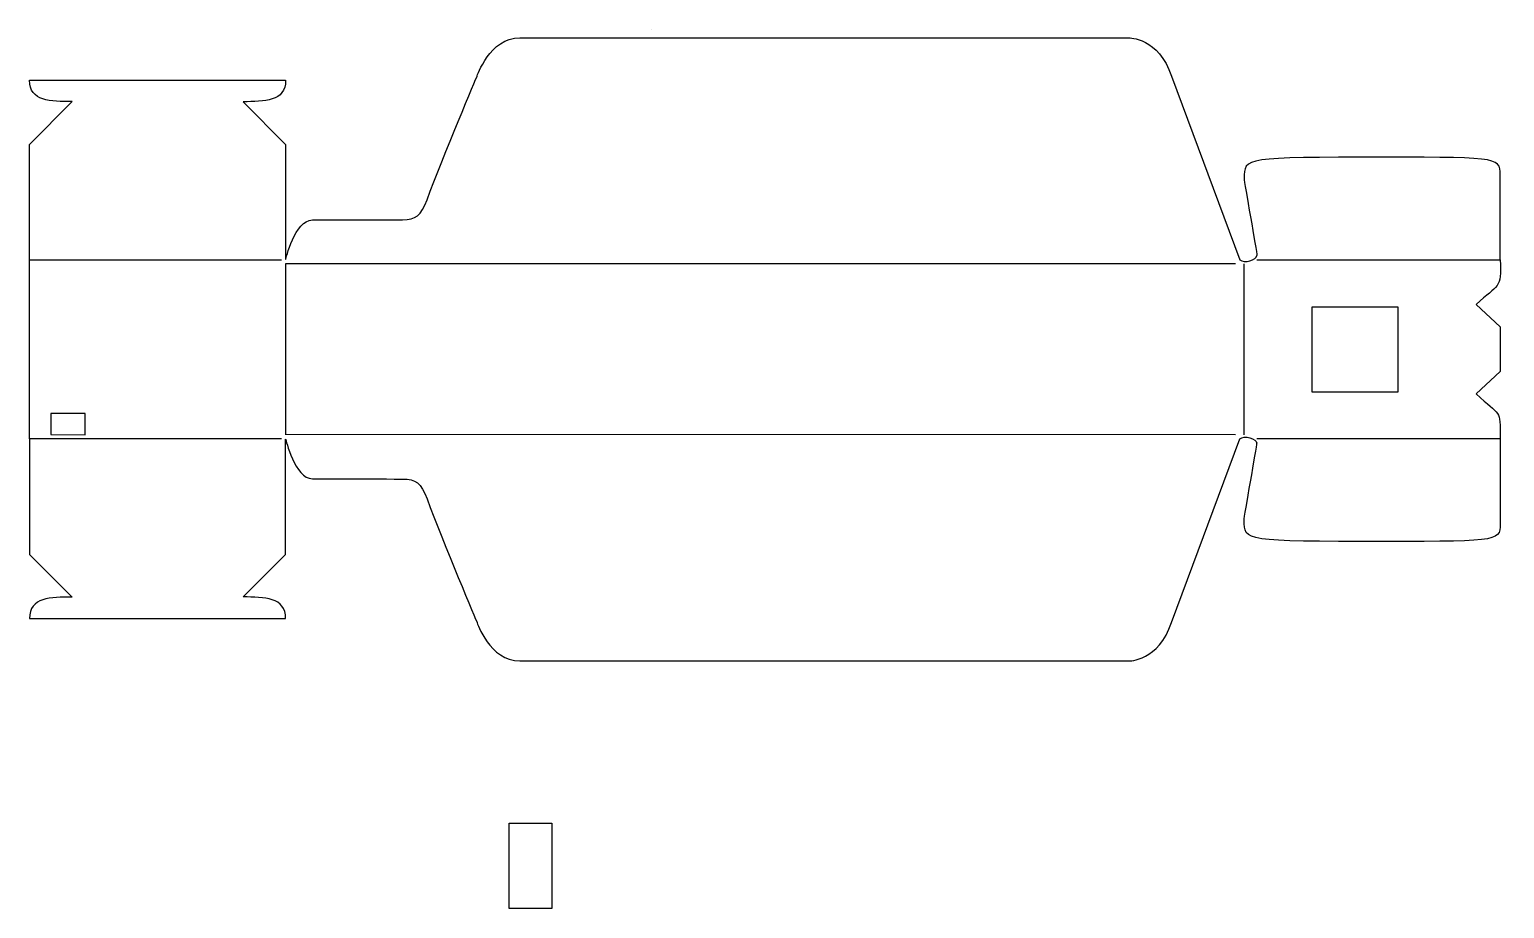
# Model space of a CAD drawing. Extents: x 0.6 to 11.5, y 1.9 to 8.4.
import ezdxf

# ---------------------------------------------------------------- set-up
doc = ezdxf.new("R2010")
doc.units = 0
doc.layers.get('0').update_dxf_attribs({"linetype": 'CONTINUOUS'})

msp = doc.modelspace()

# ---------------------------------------------------------------- linework, layer by layer
at = {"color": 1}
for points in [[(5.176678, 8.3704), (5.176156, 8.3704)], [(0.587574, 7.995787), (0.90254, 7.995787), (2.162829, 7.995787), (2.477351, 7.995787)], [(9.012822, 8.026032), (9.516756, 6.671698)], [(0.587563, 6.671698), (0.587585, 7.522887), (0.588018, 7.522887), (0.90254, 7.838321)], [(2.162829, 7.83741), (2.477351, 7.522887), (2.477351, 6.672498)], [(0.587563, 5.348856), (0.587563, 6.671722)], [(11.260293, 6.341394), (11.438071, 6.176398), (11.438071, 6.011402), (11.438071, 5.846406), (11.260293, 5.68141)], [(0.587563, 5.348856), (0.587585, 4.497667), (0.588018, 4.497667), (0.90254, 4.182233)], [(2.162829, 4.183144), (2.477351, 4.497667), (2.477351, 5.348056)], [(2.477361, 5.380744), (2.477338, 5.380744)], [(9.012822, 3.994522), (9.516756, 5.348856)], [(0.587574, 4.024767), (0.90254, 4.024767), (2.162829, 4.024767), (2.477351, 4.024767)]]:
    msp.add_lwpolyline(points, dxfattribs=at)
at = {"color": 5}
for points in [[(0.587563, 6.671689), (2.44583, 6.671689)], [(2.477327, 6.6402), (2.477327, 5.380344)], [(9.485244, 6.6402), (2.477401, 6.640233)], [(9.5483, 5.380344), (9.5483, 6.6402)], [(9.642711, 6.671333), (11.437988, 6.671689)], [(2.44583, 5.348856), (0.587563, 5.348856)], [(9.485223, 5.380344), (2.477422, 5.380744)], [(11.437988, 5.348856), (9.642711, 5.348856)]]:
    msp.add_lwpolyline(points, dxfattribs=at)
at = {"color": 1}
for points in [[(10.051367, 6.324844), (10.682055, 6.324844), (10.682055, 5.694933), (10.051367, 5.694933), (10.051367, 6.324844)], [(0.99703, 5.537822), (0.745063, 5.537822), (0.745041, 5.380733), (0.99703, 5.380344), (0.99703, 5.537822)], [(4.126922, 2.514211), (4.441889, 2.514211), (4.441889, 1.884289), (4.126922, 1.884289), (4.126922, 2.514211)]]:
    msp.add_lwpolyline(points, close=True, dxfattribs=at)
for points in [[(3.964236, 8.167771), (4.015417, 8.23864), (4.094156, 8.30951), (4.204389, 8.30951)], [(4.204389, 8.30951), (4.429322, 8.30951), (4.351167, 8.309498), (8.697844, 8.309498)], [(8.697844, 8.309498), (8.697844, 8.309498), (8.921344, 8.309521), (9.012822, 8.026032)], [(3.889433, 8.026032), (3.889433, 8.026032), (3.913056, 8.096901), (3.964236, 8.167771)], [(0.90254, 7.838321), (0.745051, 7.83921), (0.587574, 7.838321), (0.587574, 7.995787)], [(2.477351, 7.995787), (2.477351, 7.838321), (2.319863, 7.838321), (2.162829, 7.83741)], [(3.520408, 7.114029), (3.642531, 7.441097), (3.889433, 8.026032), (3.889433, 8.026032)], [(10.5876, 7.42761), (9.548233, 7.42761), (9.548233, 7.42761), (9.548233, 7.270121)], [(11.437989, 7.270121), (11.437989, 7.42761), (11.469489, 7.42761), (10.5876, 7.42761)], [(9.548233, 7.270121), (9.548233, 7.249732), (9.642711, 6.72481), (9.642711, 6.703198)], [(11.437989, 6.671698), (11.437989, 6.758287), (11.437989, 7.189232), (11.437989, 7.270121)], [(3.339574, 6.967096), (3.437969, 6.967096), (3.476082, 6.995315), (3.520408, 7.114029)], [(2.477351, 6.672498), (2.477351, 6.672498), (2.545306, 6.964811), (2.675272, 6.964811)], [(2.675272, 6.964811), (2.907025, 6.964811), (2.990949, 6.967096), (3.339574, 6.967096)], [(9.516756, 6.671698), (9.548233, 6.64021), (9.642733, 6.671698), (9.642733, 6.703198)], [(11.438071, 6.671386), (11.448448, 6.452206), (11.423427, 6.492798), (11.260293, 6.341394)], [(11.260293, 5.68141), (11.442094, 5.51277), (11.438071, 5.577338), (11.438071, 5.351419)], [(2.477351, 5.348056), (2.477351, 5.348056), (2.545306, 5.055743), (2.675272, 5.055743)], [(9.516756, 5.348856), (9.548233, 5.380344), (9.642733, 5.348856), (9.642733, 5.317356)], [(2.675272, 5.055743), (2.907025, 5.055743), (2.990949, 5.053458), (3.339574, 5.053458)], [(3.339574, 5.053458), (3.437969, 5.053458), (3.476082, 5.025239), (3.520408, 4.906525)], [(3.520408, 4.906525), (3.642531, 4.579457), (3.889433, 3.994522), (3.889433, 3.994522)], [(0.90254, 4.182233), (0.745051, 4.181344), (0.587574, 4.182233), (0.587574, 4.024767)], [(2.477351, 4.024767), (2.477351, 4.182233), (2.319863, 4.182233), (2.162829, 4.183144)], [(3.889433, 3.994522), (3.889433, 3.994522), (3.913056, 3.923653), (3.964236, 3.852783)], [(8.697844, 3.711056), (8.697844, 3.711056), (8.921344, 3.711033), (9.012822, 3.994522)], [(3.964236, 3.852783), (4.015417, 3.781914), (4.094156, 3.711044), (4.204389, 3.711044)], [(4.204389, 3.711044), (4.429322, 3.711044), (4.351167, 3.711056), (8.697844, 3.711056)]]:
    msp.add_open_spline(points, degree=3, dxfattribs=at)
at = {"color": 7}
for points in [[(11.437989, 5.348856), (11.437989, 5.262267), (11.437989, 4.831322), (11.437989, 4.750433)], [(9.548233, 4.750433), (9.548233, 4.770822), (9.642711, 5.295744), (9.642711, 5.317356)], [(10.5876, 4.592944), (9.548233, 4.592944), (9.548233, 4.592944), (9.548233, 4.750433)], [(11.437989, 4.750433), (11.437989, 4.592944), (11.469489, 4.592944), (10.5876, 4.592944)]]:
    msp.add_open_spline(points, degree=3, dxfattribs=at)

doc.saveas('drawing.dxf')
